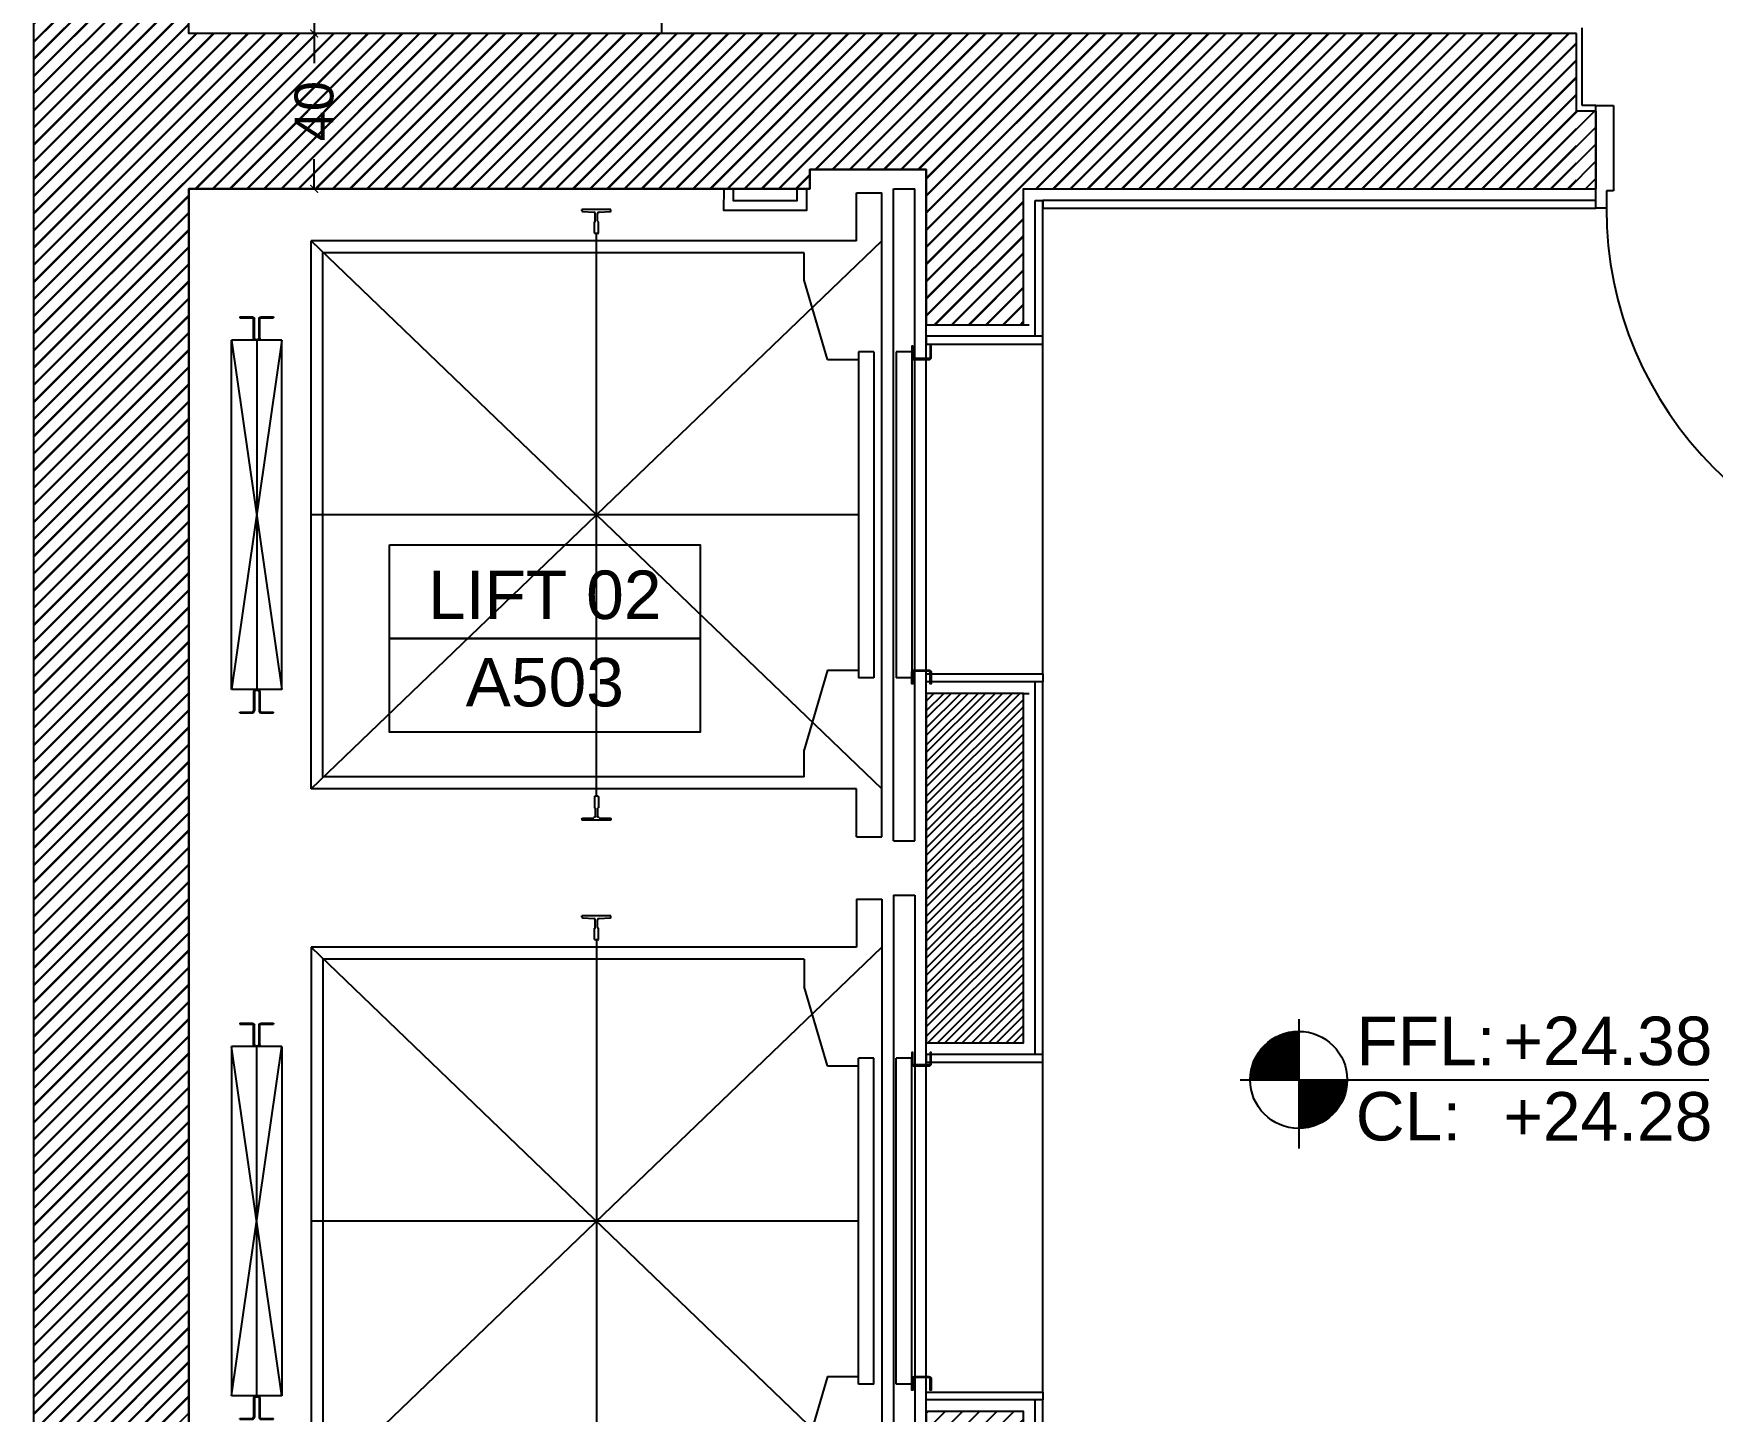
# Model space of a CAD drawing. Extents: x -0.9 to 45.6, y -8.7 to 61.5.
# Drawn here: x 27.368 to 31.694, y 13.5 to 17.05 of the extents above; entities that cross this region are included whole.
import ezdxf
from ezdxf.enums import TextEntityAlignment as Align

# ---------------------------------------------------------------- set-up
doc = ezdxf.new("R2010")
doc.units = 0
doc.header["$MEASUREMENT"] = 0
doc.header["$PDMODE"] = 35
doc.header["$PDSIZE"] = 0.3
doc.layers.get('0').update_dxf_attribs({"linetype": 'CONTINUOUS'})
doc.layers.get('DEFPOINTS').update_dxf_attribs({"linetype": 'CONTINUOUS'})
for name, color, linetype in [('A-ANNO-DIM', 3, 'CONTINUOUS'), ('A-ANNO-EVTRTAG', 7, 'CONTINUOUS'), ('A-ANNO-LEVL', 3, 'CONTINUOUS'), ('A-asc', 15, 'CONTINUOUS'), ('A-HATCH-CONC', 8, 'CONTINUOUS'), ('A-PLASTER', 8, 'CONTINUOUS'), ('A-PORTE', 1, 'CONTINUOUS'), ('A-PROJECTION', 9, 'CONTINUOUS'), ('A-sect-marble', 1, 'CONTINUOUS'), ('S-2ND-3RD-4-5-6TH$0$A-SHAFT 2-3-4-5-6', 8, 'CONTINUOUS'), ('S-2ND-3RD-4-5-6TH$0$A-STR 2-3-4-5-6', 2, 'CONTINUOUS')]:
    doc.layers.add(name, color=color, linetype=linetype)
doc.styles.add('BLOCK', font='arial.ttf', dxfattribs={"width": 0.8, "height": 0.25})
doc.styles.add('STYLE1', font='arial.ttf')
doc.dimstyles.new('A50-DIM', dxfattribs={"dimtxt": 0.1, "dimasz": 0.02, "dimexe": 0.05, "dimexo": 0.01, "dimgap": 0.05, "dimtad": 0, "dimdec": 1, "dimlfac": 100, "dimrnd": 0.5, "dimdsep": 46, "dimtxsty": 'STYLE1', "dimblk": 'ARCHTICK', "dimcen": 0.05, "dimdle": 1e-05, "dimse1": 1, "dimse2": 1, "dimclrd": 146, "dimclre": 256, "dimclrt": 256, "dimadec": 0, "dimazin": 0, "dimtfac": 1.4, "dimtdec": 1, "dimtix": 1, "dimtmove": 2, "dimatfit": 3, "dimldrblk": 'ARCHTICK', "dimfxl": 1, "dimtolj": 1, "dimarcsym": 0})
pattern_1 = [(45, (-139.766827, -8.86163), (-0.022097087, 0.022097087), [])]

# ---------------------------------------------------------------- blocks, each defined once
blk = doc.blocks.new('Rail3kg')
for p, q in [((3, 0), (-3, 0)), ((-8, -5), (-8, -55)), ((-6, -5), (-6, -55)), ((-3, -2), (3, -2)), ((6, -5), (6, -55)), ((8, -5), (8, -55)), ((-43.5, -58), (-11, -58)), ((-43.5, -60), (-43.5, -58)), ((-43.5, -60), (-11, -60)), ((11, -58), (43.5, -58)), ((11, -60), (43.5, -60)), ((43.5, -60), (43.5, -58))]:
    blk.add_line(p, q)
for centre, radius, start, end in [((-3, -5), 5, 90, 180), ((3, -5), 5, 0, 90), ((-3, -5), 3, 90, 180), ((3, -5), 3, 0, 90), ((-11, -55), 5, 270, 360), ((-11, -55), 3, 270, 0), ((11, -55), 5, 180, 270), ((11, -55), 3, 180, 270)]:
    blk.add_arc(centre, radius, start, end)
blk = doc.blocks.new('T75-3')
for p, q in [((1, 5), (0, 4)), ((0, -4), (0, 4)), ((1, 5), (30, 5)), ((30, 4.5), (30, 5)), ((31.5, 3), (51.2, 3)), ((56.9, 35.1), (55.2, 6.8)), ((59.4, 37.5), (62, 37.5)), ((62, -37.5), (62, 37.5)), ((0, -4), (1, -5)), ((1, -5), (30, -5)), ((30, -5), (30, -4.5)), ((31.5, -3), (51.2, -3)), ((55.2, -6.8), (56.9, -35.1)), ((59.4, -37.5), (62, -37.5))]:
    blk.add_line(p, q)
for centre, radius, start, end in [((31.5, 4.5), 1.5, 180, 270), ((51.2, 7), 4, 270, 356.6822), ((59.4, 35), 2.5, 90, 176.6822), ((31.5, -4.5), 1.5, 90, 180), ((51.2, -7), 4, 3.3178, 90), ((59.4, -35), 2.5, 183.3178, 270)]:
    blk.add_arc(centre, radius, start, end)
blk = doc.blocks.new('ascenseurs')
at = {"layer": 'A-asc'}
for p, q in [((1.6, 0.03), (1.6, 0.03)), ((1.815, 0), (1.87, 0)), ((1.815, -1.68), (1.815, 0)), ((1.87, -1.68), (1.87, 0)), ((1.72, -0.01), (1.785, -0.01)), ((1.72, -0.134), (1.72, -0.01)), ((1.785, -1.67), (1.785, -0.01)), ((1.05, -1.565), (1.05, -0.115)), ((1.72, -0.134), (0.315, -0.134)), ((0.315, -1.546), (1.785, -0.134)), ((0.315, -0.134), (1.785, -1.546)), ((0.315, -1.546), (0.315, -0.134)), ((1.585, -0.165), (0.345, -0.165)), ((0.345, -1.515), (0.345, -0.165)), ((1.585, -0.235), (1.585, -0.165)), ((1.645, -0.44), (1.585, -0.235)), ((0.24, -0.39), (0.11, -0.39)), ((0.11, -1.29), (0.11, -0.39)), ((0.24, -0.39), (0.11, -1.29)), ((0.11, -0.39), (0.24, -1.29)), ((0.175, -0.39), (0.175, -1.29)), ((0.24, -1.29), (0.24, -0.39)), ((1.765, -0.42), (1.725, -0.42)), ((1.725, -0.42), (1.725, -1.26)), ((1.765, -0.42), (1.765, -1.26)), ((1.8625, -0.42), (1.8225, -0.42)), ((1.8225, -0.42), (1.8225, -1.26)), ((1.8625, -0.42), (1.8625, -1.26)), ((1.645, -0.44), (1.725, -0.44)), ((1.725, -0.84), (0.315, -0.84)), ((1.645, -1.24), (1.585, -1.445)), ((1.645, -1.24), (1.725, -1.24)), ((0.24, -1.29), (0.11, -1.29)), ((1.765, -1.26), (1.725, -1.26)), ((1.8625, -1.26), (1.8225, -1.26)), ((1.585, -1.515), (1.585, -1.445)), ((1.72, -1.546), (0.315, -1.546)), ((1.585, -1.515), (0.345, -1.515)), ((1.72, -1.67), (1.72, -1.546)), ((1.72, -1.67), (1.785, -1.67)), ((1.815, -1.68), (1.87, -1.68)), ((1.72, -1.83), (1.72, -1.954)), ((1.72, -1.83), (1.785, -1.83)), ((1.785, -1.83), (1.785, -3.49)), ((1.815, -1.82), (1.87, -1.82)), ((1.815, -1.82), (1.815, -3.5)), ((1.87, -1.82), (1.87, -3.5)), ((1.05, -1.935), (1.05, -3.385)), ((1.72, -1.954), (0.315, -1.954)), ((0.315, -1.954), (1.785, -3.366)), ((0.315, -3.366), (1.785, -1.954)), ((0.315, -1.954), (0.315, -3.366)), ((1.585, -1.985), (0.345, -1.985)), ((0.345, -1.985), (0.345, -3.335)), ((1.585, -1.985), (1.585, -2.055)), ((1.645, -2.26), (1.585, -2.055)), ((0.24, -2.21), (0.11, -2.21)), ((0.11, -2.21), (0.11, -3.11)), ((0.24, -3.11), (0.11, -2.21)), ((0.11, -3.11), (0.24, -2.21)), ((0.175, -3.11), (0.175, -2.21)), ((0.24, -2.21), (0.24, -3.11)), ((1.765, -2.24), (1.725, -2.24)), ((1.725, -3.08), (1.725, -2.24)), ((1.765, -3.08), (1.765, -2.24)), ((1.8625, -2.24), (1.8225, -2.24)), ((1.8225, -3.08), (1.8225, -2.24)), ((1.8625, -3.08), (1.8625, -2.24)), ((1.645, -2.26), (1.725, -2.26)), ((1.725, -2.66), (0.315, -2.66)), ((1.645, -3.06), (1.585, -3.265)), ((1.645, -3.06), (1.725, -3.06)), ((0.24, -3.11), (0.11, -3.11)), ((1.765, -3.08), (1.725, -3.08)), ((1.8625, -3.08), (1.8225, -3.08)), ((1.585, -3.265), (1.585, -3.335)), ((1.72, -3.366), (0.315, -3.366)), ((1.585, -3.335), (0.345, -3.335)), ((1.72, -3.366), (1.72, -3.49)), ((1.72, -3.49), (1.785, -3.49)), ((1.815, -3.5), (1.87, -3.5))]:
    blk.add_line(p, q, dxfattribs=at)
for points in [[(1.3779, 0), (1.3778, -0.0549), (1.5918, -0.0549), (1.5919, 0)], [(1.4024, 0), (1.4023, -0.0304), (1.5673, -0.0304), (1.5674, 0)], [(1.3779, -3.5), (1.3778, -3.4451), (1.5918, -3.4451), (1.5919, -3.5)], [(1.4024, -3.5), (1.4023, -3.4696), (1.5673, -3.4696), (1.5674, -3.5)]]:
    blk.add_lwpolyline(points, dxfattribs=at)
for points in [[(1.8625, -0.434, 0.414214), (1.8685, -0.44), (1.9065, -0.44, 0.414214), (1.9125, -0.434), (1.9125, -0.405), (1.9095, -0.405), (1.9095, -0.434, -0.414214), (1.9065, -0.437), (1.8685, -0.437, -0.414214), (1.8655, -0.434), (1.8655, -0.405), (1.8625, -0.405)], [(1.8655, -1.246), (1.8655, -1.275), (1.8625, -1.275), (1.8625, -1.246, -0.414214), (1.8685, -1.24), (1.9065, -1.24, -0.414214), (1.9125, -1.246), (1.9125, -1.275), (1.9095, -1.275), (1.9095, -1.246, 0.414214), (1.9065, -1.243), (1.8685, -1.243, 0.414214)], [(1.8655, -2.254), (1.8655, -2.225), (1.8625, -2.225), (1.8625, -2.254, 0.414214), (1.8685, -2.26), (1.9065, -2.26, 0.414214), (1.9125, -2.254), (1.9125, -2.225), (1.9095, -2.225), (1.9095, -2.254, -0.414214), (1.9065, -2.257), (1.8685, -2.257, -0.414214)], [(1.8625, -3.066, -0.414214), (1.8685, -3.06), (1.9065, -3.06, -0.414214), (1.9125, -3.066), (1.9125, -3.095), (1.9095, -3.095), (1.9095, -3.066, 0.414214), (1.9065, -3.063), (1.8685, -3.063, 0.414214), (1.8655, -3.066), (1.8655, -3.095), (1.8625, -3.095)]]:
    blk.add_lwpolyline(points, format="xyb", close=True, dxfattribs=at)
at = {"layer": 'A-asc', "yscale": 0.0009999999999994458, "zscale": 0.001}
for name, p, xscale, rotation in [('T75-3', (1.05, -0.115), 0.0009999999999994458, 90), ('Rail3kg', (0.175, -0.39), -0.0009999999999976694, 180), ('T75-3', (1.05, -1.565), -0.0009999999999994458, 90), ('T75-3', (1.05, -1.935), 0.0009999999999994458, 90), ('Rail3kg', (0.175, -2.21), -0.0009999999999976694, 180), ('T75-3', (1.05, -3.385), -0.0009999999999994458, 90)]:
    blk.add_blockref(name, p, dxfattribs=dict(at, xscale=xscale, rotation=rotation))
at = {"layer": 'A-asc', "xscale": 0.0009999999999976694, "yscale": 0.0009999999999994458, "zscale": 0.001}
for p in [(0.175, -1.29), (0.175, -3.11)]:
    blk.add_blockref('Rail3kg', p, dxfattribs=at)
blk = doc.blocks.new('EVTRTAG')
at = {"color": 7}
for points in [[(-0.008, 0.004823), (0.008, 0.004823), (0.008, 0), (-0.008, 0)], [(-0.008, 0), (0.008, 0), (0.008, -0.004823), (-0.008, -0.004823)]]:
    blk.add_lwpolyline(points, close=True, dxfattribs=at)
at = {"color": 7, "style": 'BLOCK'}
blk.add_attdef('EVTR', text='', height=0.0025, dxfattribs=at).set_placement((0, 0.00225), align=Align.MIDDLE)
blk.add_attdef('DWG', text='', height=0.0025, rotation=360, dxfattribs=at).set_placement((0, -0.00225), align=Align.MIDDLE)
blk = doc.blocks.new('LVTAG_P')
for p, q in [((0, 0.003136), (0, -0.003532)), ((-0.003011, 0), (0.021132, 0))]:
    blk.add_line(p, q)
at = {"const_width": 0.0025}
for points in [[(0, 0.00125, 0.414214), (-0.00125, 0, 1)], [(0, -0.00125, 0.414214), (0.00125, 0, 1)]]:
    blk.add_lwpolyline(points, format="xyb", dxfattribs=at)
blk.add_circle((0, 0), 0.0025)
at = {"style": 'BLOCK'}
for s, p in [('FFL:', (0.00297, 0.000756)), ('CL:', (0.002938, -0.003124))]:
    blk.add_text(s, height=0.0025, dxfattribs=at).set_placement(p)
for p in [(0.010543, 0.000759), (0.010543, -0.003129)]:
    blk.add_attdef('+00.00', p, '', height=0.0025, dxfattribs=at)
blk = doc.blocks.new('_ArchTick')
at = {"color": 0, "linetype": 'ByBlock', "const_width": 0.15}
blk.add_lwpolyline([(-0.5, -0.5), (0.5, 0.5)], dxfattribs=at)
blk = doc.blocks.new('*D411')
at = {"layer": 'A-ANNO-DIM', "color": 146, "lineweight": -2}
for p, q in [((28.0914, 17.2501), (28.0914, 17.2701)), ((28.0914, 17.2501), (28.0914, 17.0501)), ((28.0914, 17.0501), (28.0914, 17.0301))]:
    blk.add_line(p, q, dxfattribs=at)
at = {"layer": 'DEFPOINTS', "color": 0}
for p in [(28.2525, 17.2501), (28.0914, 17.0501), (28.2525, 17.0501)]:
    blk.add_point(p, dxfattribs=at)
at = {"layer": 'A-ANNO-DIM', "color": 146, "lineweight": -2, "xscale": 0.02, "yscale": 0.02, "zscale": 0.02}
for p, rotation in [((28.0914, 17.2501), 270), ((28.0914, 17.0501), 90)]:
    blk.add_blockref('_ArchTick', p, dxfattribs=dict(at, rotation=rotation))
at = {"layer": 'A-ANNO-DIM', "insert": (28.0914, 17.1501), "char_height": 0.1, "attachment_point": 5, "rotation": 90, "style": 'STYLE1'}
blk.add_mtext('\\A1;20', dxfattribs=at)
blk = doc.blocks.new('*D413')
at = {"layer": 'A-ANNO-DIM', "color": 146, "lineweight": -2}
for p, q in [((28.0914, 17.0502), (28.0914, 16.9736)), ((28.0914, 16.6501), (28.0914, 16.7267))]:
    blk.add_line(p, q, dxfattribs=at)
at = {"layer": 'DEFPOINTS', "color": 0}
for p in [(28.2525, 17.0501), (28.0914, 16.6501), (28.2525, 16.6501)]:
    blk.add_point(p, dxfattribs=at)
at = {"layer": 'A-ANNO-DIM', "color": 146, "lineweight": -2, "xscale": 0.02, "yscale": 0.02, "zscale": 0.02}
for p, rotation in [((28.0914, 17.0501), 90), ((28.0914, 16.6501), 270)]:
    blk.add_blockref('_ArchTick', p, dxfattribs=dict(at, rotation=rotation))
at = {"layer": 'A-ANNO-DIM', "insert": (28.0914, 16.8501), "char_height": 0.1, "attachment_point": 5, "rotation": 90, "style": 'STYLE1'}
blk.add_mtext('\\A1;40', dxfattribs=at)

msp = doc.modelspace()

# ---------------------------------------------------------------- hatches: boundary and pattern name
at = {"layer": 'A-HATCH-CONC'}
h = msp.add_hatch(dxfattribs=at)
h.set_pattern_fill('ANSI31', color=256, scale=0.25, angle=-720, style=0)
h.set_pattern_definition(pattern_1)
h.paths.add_polyline_path([(32.39337, 16.85), (32.39337, 16.65), (32.69337, 16.65), (32.69337, 17.15), (32.44337, 17.15), (32.44337, 17.05), (32.44337, 16.85)])
h.paths.add_polyline_path([(31.34337, 16.65), (31.34337, 17.05), (27.76837, 17.05), (27.76837, 20.15658), (27.36837, 20.15658), (27.36837, 3.57), (27.76837, 3.57), (27.76837, 12.85), (29.61837, 12.85), (29.91837, 12.85), (29.91837, 13.5), (29.66837, 13.5), (29.66837, 13.1), (29.36837, 13.1), (29.36837, 13.15), (27.76837, 13.15), (27.76837, 16.65), (29.36837, 16.65), (29.36837, 16.7), (29.66837, 16.7), (29.66837, 16.3), (29.91837, 16.3), (29.91837, 16.65)])
h = msp.add_hatch(dxfattribs=at)
h.set_pattern_fill('ANSI31', color=256, scale=0.25, angle=-720, style=0)
h.set_pattern_definition(pattern_1)
h.paths.add_polyline_path([(32.39337, 16.85), (32.39337, 16.65), (32.69337, 16.65), (32.69337, 17.15), (32.44337, 17.15), (32.44337, 17.05), (32.44337, 16.85)])
h.paths.add_polyline_path([(31.34337, 16.65), (31.34337, 17.05), (27.76837, 17.05), (27.76837, 20.15658), (27.36837, 20.15658), (27.36837, 3.57), (27.76837, 3.57), (27.76837, 12.85), (29.61837, 12.85), (29.91837, 12.85), (29.91837, 13.5), (29.66837, 13.5), (29.66837, 13.1), (29.36837, 13.1), (29.36837, 13.15), (27.76837, 13.15), (27.76837, 16.65), (29.36837, 16.65), (29.36837, 16.7), (29.66837, 16.7), (29.66837, 16.3), (29.91837, 16.3), (29.91837, 16.65)])
h = msp.add_hatch(dxfattribs=at)
h.set_pattern_fill('ANSI31', color=256, scale=0.25, style=0)
h.paths.add_polyline_path([(29.91837, 15.35), (29.66837, 15.35), (29.66837, 14.45), (29.91837, 14.45)], flags=17)
h = msp.add_hatch(dxfattribs=at)
h.set_pattern_fill('ANSI31', color=256, scale=0.25, style=0)
h.paths.add_polyline_path([(29.91837, 15.35), (29.66837, 15.35), (29.66837, 14.45), (29.91837, 14.45)], flags=17)
h = msp.add_hatch(dxfattribs=at)
h.set_pattern_fill('ANSI31', color=256, scale=0.25, angle=-720, style=0)
h.set_pattern_definition([(45, (-83.039656, -27.683513), (-0.022097087, 0.022097087), [])])
h.paths.add_polyline_path([(29.91837, 15.35), (29.66837, 15.35), (29.66837, 14.45), (29.91837, 14.45)])

# ---------------------------------------------------------------- linework, layer by layer
msp.add_lwpolyline([(27.76837, 18.26015), (28.96837, 18.2601), (28.96837, 18.2501), (28.98587, 18.25015), (28.98587, 17.05), (27.76837, 17.05), (27.76842, 18.26015)])
for p, q in [((27.36837, 17.02693), (27.76837, 17.42693)), ((27.36837, 16.98274), (27.76837, 17.38274)), ((27.36837, 16.93854), (27.76837, 17.33854)), ((27.36837, 16.89435), (27.76837, 17.29435)), ((27.36837, 16.85015), (27.76837, 17.25015)), ((27.36837, 16.80596), (27.76837, 17.20596)), ((27.36837, 16.76177), (27.76837, 17.16177)), ((27.36837, 16.71757), (27.76837, 17.11757)), ((27.36837, 16.67338), (27.76837, 17.07338)), ((27.36837, 16.62918), (27.78918, 17.05)), ((27.36837, 16.58499), (27.83338, 17.05)), ((27.36837, 16.5408), (27.87757, 17.05)), ((27.36837, 16.4966), (27.92177, 17.05)), ((27.36837, 16.45241), (27.96596, 17.05)), ((27.36837, 16.40821), (28.01016, 17.05)), ((27.36837, 16.36402), (28.05435, 17.05)), ((27.36837, 16.31982), (28.09854, 17.05)), ((27.36837, 16.27563), (28.14274, 17.05)), ((27.78693, 16.65), (28.18693, 17.05)), ((27.83113, 16.65), (28.23113, 17.05)), ((27.87532, 16.65), (28.27532, 17.05)), ((27.91951, 16.65), (28.31951, 17.05)), ((27.96371, 16.65), (28.36371, 17.05)), ((28.0079, 16.65), (28.4079, 17.05)), ((28.0521, 16.65), (28.4521, 17.05)), ((28.09629, 16.65), (28.49629, 17.05)), ((28.14049, 16.65), (28.54049, 17.05)), ((28.18468, 16.65), (28.58468, 17.05)), ((28.22887, 16.65), (28.62887, 17.05)), ((28.27307, 16.65), (28.67307, 17.05)), ((28.31726, 16.65), (28.71726, 17.05)), ((28.36146, 16.65), (28.76146, 17.05)), ((28.40565, 16.65), (28.80565, 17.05)), ((28.44984, 16.65), (28.84984, 17.05)), ((28.49404, 16.65), (28.89404, 17.05)), ((28.53823, 16.65), (28.93823, 17.05)), ((28.58243, 16.65), (28.98243, 17.05)), ((28.62662, 16.65), (29.02662, 17.05)), ((28.67082, 16.65), (29.07082, 17.05)), ((28.71501, 16.65), (29.11501, 17.05)), ((28.7592, 16.65), (29.1592, 17.05)), ((28.8034, 16.65), (29.2034, 17.05)), ((28.84759, 16.65), (29.24759, 17.05)), ((28.89179, 16.65), (29.29179, 17.05)), ((28.93598, 16.65), (29.33598, 17.05)), ((28.98017, 16.65), (29.38017, 17.05)), ((29.02437, 16.65), (29.42437, 17.05)), ((29.06856, 16.65), (29.46856, 17.05)), ((29.11276, 16.65), (29.51276, 17.05)), ((29.15695, 16.65), (29.55695, 17.05)), ((29.20115, 16.65), (29.60115, 17.05)), ((29.24534, 16.65), (29.64534, 17.05)), ((29.28953, 16.65), (29.68953, 17.05)), ((29.38373, 16.7), (29.73373, 17.05)), ((29.42792, 16.7), (29.77792, 17.05)), ((29.47212, 16.7), (29.82212, 17.05)), ((29.51631, 16.7), (29.86631, 17.05)), ((29.5605, 16.7), (29.9105, 17.05)), ((29.6047, 16.7), (29.9547, 17.05)), ((29.64889, 16.7), (29.99889, 17.05)), ((29.66837, 16.67528), (30.04309, 17.05)), ((29.66837, 16.63109), (30.08728, 17.05)), ((29.66837, 16.58689), (30.13148, 17.05)), ((29.66837, 16.5427), (30.17567, 17.05)), ((29.66837, 16.4985), (30.21986, 17.05)), ((29.66837, 16.45431), (30.26406, 17.05)), ((29.66837, 16.41012), (30.30825, 17.05)), ((29.95245, 16.65), (30.35245, 17.05)), ((29.99664, 16.65), (30.39664, 17.05)), ((30.04083, 16.65), (30.44083, 17.05)), ((30.08503, 16.65), (30.48503, 17.05)), ((30.12922, 16.65), (30.52922, 17.05)), ((30.17342, 16.65), (30.57342, 17.05)), ((30.21761, 16.65), (30.61761, 17.05)), ((30.26181, 16.65), (30.66181, 17.05)), ((30.306, 16.65), (30.706, 17.05)), ((30.35019, 16.65), (30.75019, 17.05)), ((30.39439, 16.65), (30.79439, 17.05)), ((30.43858, 16.65), (30.83858, 17.05)), ((30.48278, 16.65), (30.88278, 17.05)), ((30.52697, 16.65), (30.92697, 17.05)), ((30.57116, 16.65), (30.97116, 17.05)), ((30.61536, 16.65), (31.01536, 17.05)), ((30.65955, 16.65), (31.05955, 17.05)), ((30.70375, 16.65), (31.10375, 17.05)), ((30.74794, 16.65), (31.14794, 17.05)), ((30.79214, 16.65), (31.19214, 17.05)), ((30.79214, 16.65), (31.19214, 17.05)), ((30.79214, 16.65), (31.19214, 17.05)), ((30.79214, 16.65), (31.19214, 17.05)), ((30.79214, 16.65), (31.19214, 17.05)), ((30.83633, 16.65), (31.23633, 17.05)), ((30.83633, 16.65), (31.23633, 17.05)), ((30.83633, 16.65), (31.23633, 17.05)), ((30.83633, 16.65), (31.23633, 17.05)), ((30.83633, 16.65), (31.23633, 17.05)), ((30.88052, 16.65), (31.28052, 17.05)), ((30.88052, 16.65), (31.28052, 17.05)), ((30.88052, 16.65), (31.28052, 17.05)), ((30.88052, 16.65), (31.28052, 17.05)), ((30.88052, 16.65), (31.28052, 17.05)), ((30.92472, 16.65), (31.32472, 17.05)), ((30.92472, 16.65), (31.32472, 17.05)), ((30.92472, 16.65), (31.32472, 17.05)), ((30.92472, 16.65), (31.32472, 17.05)), ((30.92472, 16.65), (31.32472, 17.05)), ((30.96891, 16.65), (31.34337, 17.02446)), ((30.96891, 16.65), (31.34337, 17.02446)), ((31.01311, 16.65), (31.34337, 16.98026)), ((31.01311, 16.65), (31.34337, 16.98026)), ((31.0573, 16.65), (31.34337, 16.93607)), ((31.0573, 16.65), (31.34337, 16.93607)), ((31.10149, 16.65), (31.34337, 16.89187)), ((31.10149, 16.65), (31.34337, 16.89187)), ((31.14569, 16.65), (31.34569, 16.85)), ((31.14569, 16.65), (31.34569, 16.85)), ((31.18988, 16.65), (31.38988, 16.85)), ((31.18988, 16.65), (31.38988, 16.85)), ((31.23408, 16.65), (31.39337, 16.80929)), ((31.23408, 16.65), (31.39337, 16.80929)), ((31.27827, 16.65), (31.39337, 16.7651)), ((31.27827, 16.65), (31.39337, 16.7651)), ((31.32247, 16.65), (31.39337, 16.7209)), ((31.32247, 16.65), (31.39337, 16.7209)), ((29.33373, 16.65), (29.36837, 16.68464)), ((31.36666, 16.65), (31.39337, 16.67671)), ((31.36666, 16.65), (31.39337, 16.67671)), ((27.36837, 16.23144), (27.76837, 16.63144)), ((29.66837, 16.36592), (29.91837, 16.61592)), ((29.66837, 16.36592), (29.91837, 16.61592)), ((29.66837, 16.36592), (29.91837, 16.61592)), ((29.66837, 16.36592), (29.91837, 16.61592)), ((29.66837, 16.36592), (29.91837, 16.61592)), ((27.36837, 16.18724), (27.76837, 16.58724)), ((29.66837, 16.32173), (29.91837, 16.57173)), ((29.66837, 16.32173), (29.91837, 16.57173)), ((29.66837, 16.32173), (29.91837, 16.57173)), ((29.66837, 16.32173), (29.91837, 16.57173)), ((29.66837, 16.32173), (29.91837, 16.57173)), ((27.36837, 16.14305), (27.76837, 16.54305)), ((29.69083, 16.3), (29.91837, 16.52753)), ((29.69083, 16.3), (29.91837, 16.52753)), ((29.69083, 16.3), (29.91837, 16.52753)), ((29.69083, 16.3), (29.91837, 16.52753)), ((29.69083, 16.3), (29.91837, 16.52753)), ((27.36837, 16.09885), (27.76837, 16.49885)), ((29.73503, 16.3), (29.91837, 16.48334)), ((29.73503, 16.3), (29.91837, 16.48334)), ((29.73503, 16.3), (29.91837, 16.48334)), ((29.73503, 16.3), (29.91837, 16.48334)), ((29.73503, 16.3), (29.91837, 16.48334)), ((27.36837, 16.05466), (27.76837, 16.45466)), ((29.77922, 16.3), (29.91837, 16.43915)), ((29.77922, 16.3), (29.91837, 16.43915)), ((29.77922, 16.3), (29.91837, 16.43915)), ((29.77922, 16.3), (29.91837, 16.43915)), ((29.77922, 16.3), (29.91837, 16.43915)), ((27.36837, 16.01047), (27.76837, 16.41047)), ((29.82342, 16.3), (29.91837, 16.39495)), ((29.82342, 16.3), (29.91837, 16.39495)), ((29.82342, 16.3), (29.91837, 16.39495)), ((29.82342, 16.3), (29.91837, 16.39495)), ((29.82342, 16.3), (29.91837, 16.39495)), ((27.36837, 15.96627), (27.76837, 16.36627)), ((29.86761, 16.3), (29.91837, 16.35076)), ((29.86761, 16.3), (29.91837, 16.35076)), ((29.86761, 16.3), (29.91837, 16.35076)), ((29.86761, 16.3), (29.91837, 16.35076)), ((29.86761, 16.3), (29.91837, 16.35076)), ((27.36837, 15.92208), (27.76837, 16.32208)), ((29.91181, 16.3), (29.91837, 16.30656)), ((29.91181, 16.3), (29.91837, 16.30656)), ((29.91181, 16.3), (29.91837, 16.30656)), ((29.91181, 16.3), (29.91837, 16.30656)), ((29.91181, 16.3), (29.91837, 16.30656)), ((27.36837, 15.87788), (27.76837, 16.27788)), ((27.36837, 15.83369), (27.76837, 16.23369)), ((27.36837, 15.78949), (27.76837, 16.18949)), ((27.36837, 15.7453), (27.76837, 16.1453)), ((27.36837, 15.70111), (27.76837, 16.10111)), ((27.36837, 15.65691), (27.76837, 16.05691)), ((27.36837, 15.61272), (27.76837, 16.01272)), ((27.36837, 15.56852), (27.76837, 15.96852)), ((27.36837, 15.52433), (27.76837, 15.92433)), ((27.36837, 15.48014), (27.76837, 15.88014)), ((27.36837, 15.43594), (27.76837, 15.83594)), ((27.36837, 15.39175), (27.76837, 15.79175)), ((27.36837, 15.34755), (27.76837, 15.74755)), ((27.36837, 15.30336), (27.76837, 15.70336)), ((27.36837, 15.25916), (27.76837, 15.65916)), ((27.36837, 15.21497), (27.76837, 15.61497)), ((27.36837, 15.17078), (27.76837, 15.57078)), ((27.36837, 15.12658), (27.76837, 15.52658)), ((27.36837, 15.08239), (27.76837, 15.48239)), ((27.36837, 15.03819), (27.76837, 15.43819)), ((27.36837, 14.994), (27.76837, 15.394)), ((27.36837, 14.94981), (27.76837, 15.34981)), ((29.66837, 15.34946), (29.66891, 15.35)), ((29.66837, 15.30526), (29.71311, 15.35)), ((29.66837, 15.26107), (29.7573, 15.35)), ((29.66837, 15.21687), (29.80149, 15.35)), ((29.66837, 15.17268), (29.84569, 15.35)), ((29.66837, 15.12849), (29.88988, 15.35)), ((29.66837, 15.34946), (29.66891, 15.35)), ((29.66837, 15.30526), (29.71311, 15.35)), ((29.66837, 15.26107), (29.7573, 15.35)), ((29.66837, 15.21687), (29.80149, 15.35)), ((29.66837, 15.17268), (29.84569, 15.35)), ((29.66837, 15.12849), (29.88988, 15.35)), ((29.66837, 15.08429), (29.91837, 15.33429)), ((29.66837, 15.08429), (29.91837, 15.33429)), ((27.36837, 14.90561), (27.76837, 15.30561)), ((29.66837, 15.0401), (29.91837, 15.2901)), ((29.66837, 15.0401), (29.91837, 15.2901)), ((27.36837, 14.86142), (27.76837, 15.26142)), ((29.66837, 14.9959), (29.91837, 15.2459)), ((29.66837, 14.9959), (29.91837, 15.2459)), ((27.36837, 14.81722), (27.76837, 15.21722)), ((29.66837, 14.95171), (29.91837, 15.20171)), ((29.66837, 14.95171), (29.91837, 15.20171)), ((27.36837, 14.77303), (27.76837, 15.17303)), ((29.66837, 14.90751), (29.91837, 15.15751)), ((29.66837, 14.90751), (29.91837, 15.15751)), ((27.36837, 14.72883), (27.76837, 15.12883)), ((29.66837, 14.86332), (29.91837, 15.11332)), ((29.66837, 14.86332), (29.91837, 15.11332)), ((27.36837, 14.68464), (27.76837, 15.08464)), ((29.66837, 14.81913), (29.91837, 15.06913)), ((29.66837, 14.81913), (29.91837, 15.06913)), ((27.36837, 14.64045), (27.76837, 15.04045)), ((29.66837, 14.77493), (29.91837, 15.02493)), ((29.66837, 14.77493), (29.91837, 15.02493)), ((27.36837, 14.59625), (27.76837, 14.99625)), ((29.66837, 14.73074), (29.91837, 14.98074)), ((29.66837, 14.73074), (29.91837, 14.98074)), ((27.36837, 14.55206), (27.76837, 14.95206)), ((29.66837, 14.68654), (29.91837, 14.93654)), ((29.66837, 14.68654), (29.91837, 14.93654)), ((27.36837, 14.50786), (27.76837, 14.90786)), ((29.66837, 14.64235), (29.91837, 14.89235)), ((29.66837, 14.64235), (29.91837, 14.89235)), ((27.36837, 14.46367), (27.76837, 14.86367)), ((29.66837, 14.59816), (29.91837, 14.84816)), ((29.66837, 14.59816), (29.91837, 14.84816)), ((27.36837, 14.41948), (27.76837, 14.81948)), ((29.66837, 14.55396), (29.91837, 14.80396)), ((29.66837, 14.55396), (29.91837, 14.80396)), ((27.36837, 14.37528), (27.76837, 14.77528)), ((29.66837, 14.50977), (29.91837, 14.75977)), ((29.66837, 14.50977), (29.91837, 14.75977)), ((27.36837, 14.33109), (27.76837, 14.73109)), ((29.66837, 14.46557), (29.91837, 14.71557)), ((29.66837, 14.46557), (29.91837, 14.71557)), ((27.36837, 14.28689), (27.76837, 14.68689)), ((29.69699, 14.45), (29.91837, 14.67138)), ((29.69699, 14.45), (29.91837, 14.67138)), ((27.36837, 14.2427), (27.76837, 14.6427)), ((29.74118, 14.45), (29.91837, 14.62718)), ((29.74118, 14.45), (29.91837, 14.62718)), ((27.36837, 14.1985), (27.76837, 14.5985)), ((29.78538, 14.45), (29.91837, 14.58299)), ((29.78538, 14.45), (29.91837, 14.58299)), ((27.36837, 14.15431), (27.76837, 14.55431)), ((29.82957, 14.45), (29.91837, 14.5388)), ((29.82957, 14.45), (29.91837, 14.5388)), ((27.36837, 14.11012), (27.76837, 14.51012)), ((29.87377, 14.45), (29.91837, 14.4946)), ((29.87377, 14.45), (29.91837, 14.4946)), ((27.36837, 14.06592), (27.76837, 14.46592)), ((29.91796, 14.45), (29.91837, 14.45041)), ((29.91796, 14.45), (29.91837, 14.45041)), ((27.36837, 14.02173), (27.76837, 14.42173)), ((27.36837, 13.97753), (27.76837, 14.37753)), ((27.36837, 13.93334), (27.76837, 14.33334)), ((27.36837, 13.88915), (27.76837, 14.28915)), ((27.36837, 13.84495), (27.76837, 14.24495)), ((27.36837, 13.80076), (27.76837, 14.20076)), ((27.36837, 13.75656), (27.76837, 14.15656)), ((27.36837, 13.71237), (27.76837, 14.11237)), ((27.36837, 13.66817), (27.76837, 14.06817)), ((27.36837, 13.62398), (27.76837, 14.02398)), ((27.36837, 13.57979), (27.76837, 13.97979)), ((27.36837, 13.53559), (27.76837, 13.93559)), ((27.36837, 13.4914), (27.76837, 13.8914)), ((27.36837, 13.4472), (27.76837, 13.8472)), ((27.36837, 13.40301), (27.76837, 13.80301)), ((27.36837, 13.35882), (27.76837, 13.75882)), ((27.36837, 13.31462), (27.76837, 13.71462)), ((27.36837, 13.27043), (27.76837, 13.67043)), ((27.36837, 13.22623), (27.76837, 13.62623)), ((27.36837, 13.18204), (27.76837, 13.58204)), ((27.36837, 13.13784), (27.76837, 13.53784))]:
    msp.add_line(p, q, dxfattribs=at)
at = {"layer": 'A-PLASTER'}
for p, q in [((31.35837, 16.865), (31.35837, 17.065)), ((31.35837, 16.865), (31.35837, 17.065)), ((31.39337, 16.865), (31.35837, 16.865)), ((31.39337, 16.865), (31.35837, 16.865)), ((29.91837, 16.3), (29.93337, 16.3)), ((29.91837, 16.3), (29.93337, 16.3)), ((29.91837, 16.3), (29.93337, 16.3)), ((29.91837, 16.3), (29.93337, 16.3)), ((29.91837, 15.35), (29.93337, 15.35)), ((29.91837, 15.35), (29.93337, 15.35))]:
    msp.add_line(p, q, dxfattribs=at)
at = {"layer": 'A-PORTE'}
for p, q in [((31.39337, 16.865), (31.43837, 16.865)), ((31.39337, 16.6), (31.39337, 16.865)), ((31.39337, 16.865), (31.43837, 16.865)), ((31.39337, 16.6), (31.39337, 16.865)), ((31.39337, 16.865), (31.43837, 16.865)), ((31.39337, 16.6), (31.39337, 16.865)), ((31.39337, 16.865), (31.43837, 16.865)), ((31.39337, 16.6), (31.39337, 16.865)), ((31.43837, 16.865), (31.43837, 16.645)), ((31.43837, 16.865), (31.43837, 16.645)), ((31.43837, 16.865), (31.43837, 16.645)), ((31.43837, 16.865), (31.43837, 16.645)), ((31.42037, 16.645), (31.42037, 16.6)), ((31.43837, 16.645), (31.42037, 16.645)), ((31.42037, 16.645), (31.42037, 16.6)), ((31.43837, 16.645), (31.42037, 16.645)), ((31.42037, 16.645), (31.42037, 16.6)), ((31.43837, 16.645), (31.42037, 16.645)), ((31.42037, 16.645), (31.42037, 16.6)), ((31.43837, 16.645), (31.42037, 16.645)), ((31.42037, 16.6), (31.39337, 16.6)), ((31.42037, 16.6), (31.39337, 16.6)), ((31.42037, 16.6), (31.39337, 16.6)), ((31.42037, 16.6), (31.39337, 16.6))]:
    msp.add_line(p, q, dxfattribs=at)
msp.add_arc((32.36637, 16.6), 0.946, 180, 270, dxfattribs=at)
msp.add_arc((32.36637, 16.6), 0.946, 180, 270, dxfattribs=at)
at = {"layer": 'A-PROJECTION'}
for p, q in [((29.66837, 15.35), (29.66837, 16.3)), ((29.66837, 15.35), (29.66837, 16.3)), ((29.66837, 15.35), (29.66837, 16.3)), ((29.66837, 15.35), (29.66837, 16.3)), ((29.66837, 15.35), (29.66837, 16.3)), ((29.96837, 15.4), (29.96837, 16.25)), ((29.96837, 15.4), (29.96837, 16.25)), ((29.96837, 15.4), (29.96837, 16.25)), ((29.96837, 15.4), (29.96837, 16.25)), ((29.66837, 13.5), (29.66837, 14.45)), ((29.66837, 13.5), (29.66837, 14.45)), ((29.66837, 13.5), (29.66837, 14.45)), ((29.96837, 13.55), (29.96837, 14.4)), ((29.96837, 13.55), (29.96837, 14.4)), ((29.96837, 13.55), (29.96837, 14.4)), ((29.96837, 13.55), (29.96837, 14.4))]:
    msp.add_line(p, q, dxfattribs=at)
at = {"layer": 'A-sect-marble'}
for p, q in [((29.94837, 16.27), (29.94837, 16.62)), ((29.94837, 16.62), (29.96837, 16.62)), ((29.94837, 16.27), (29.94837, 16.62)), ((29.94837, 16.27), (29.94837, 16.62)), ((29.94837, 16.27), (29.94837, 16.62)), ((29.94837, 16.27), (29.94837, 16.62)), ((29.94837, 16.27), (29.94837, 16.62)), ((29.94837, 16.27), (29.94837, 16.62)), ((29.94837, 16.27), (29.94837, 16.62)), ((29.94837, 16.27), (29.94837, 16.62)), ((29.94837, 16.27), (29.94837, 16.62)), ((29.94837, 16.27), (29.94837, 16.62)), ((29.94837, 16.27), (29.94837, 16.62)), ((29.94837, 16.27), (29.94837, 16.62)), ((29.94837, 16.27), (29.94837, 16.62)), ((29.94837, 16.27), (29.94837, 16.62)), ((29.96837, 16.27), (29.96837, 16.62)), ((29.96837, 16.27), (29.96837, 16.62)), ((29.96837, 16.27), (29.96837, 16.62)), ((29.96837, 16.27), (29.96837, 16.62)), ((29.96837, 16.27), (29.96837, 16.62)), ((29.96837, 16.27), (29.96837, 16.62)), ((29.96837, 16.27), (29.96837, 16.62)), ((29.96837, 16.27), (29.96837, 16.62)), ((31.39337, 16.62), (29.96837, 16.62)), ((29.96837, 16.27), (29.96837, 16.62)), ((29.96837, 16.27), (29.96837, 16.62)), ((29.96837, 16.27), (29.96837, 16.62)), ((29.96837, 16.27), (29.96837, 16.62)), ((29.96837, 16.27), (29.96837, 16.62)), ((29.96837, 16.27), (29.96837, 16.62)), ((29.96837, 16.27), (29.96837, 16.62)), ((31.39337, 16.62), (29.96837, 16.62)), ((29.96837, 16.6), (31.39337, 16.6)), ((29.96837, 16.6), (31.39337, 16.6)), ((29.96837, 16.27), (29.66837, 16.27)), ((29.96837, 16.27), (29.66837, 16.27)), ((29.96837, 16.27), (29.66837, 16.27)), ((29.96837, 16.27), (29.66837, 16.27)), ((29.96837, 16.27), (29.66837, 16.27)), ((29.96837, 16.27), (29.66837, 16.27)), ((29.96837, 16.27), (29.66837, 16.27)), ((29.96837, 16.27), (29.66837, 16.27)), ((29.96837, 16.25), (29.96837, 16.27)), ((29.96837, 16.25), (29.96837, 16.27)), ((29.96837, 16.25), (29.96837, 16.27)), ((29.96837, 16.25), (29.96837, 16.27)), ((29.96837, 16.25), (29.96837, 16.27)), ((29.96837, 16.25), (29.96837, 16.27)), ((29.96837, 16.25), (29.96837, 16.27)), ((29.96837, 16.25), (29.96837, 16.27)), ((29.66837, 16.25), (29.96837, 16.25)), ((29.66837, 16.25), (29.96837, 16.25)), ((29.66837, 16.25), (29.96837, 16.25)), ((29.66837, 16.25), (29.96837, 16.25)), ((29.66837, 15.38), (29.66837, 15.4)), ((29.66837, 15.4), (29.96837, 15.4)), ((29.66837, 15.38), (29.66837, 15.4)), ((29.66837, 15.4), (29.96837, 15.4)), ((29.66837, 15.38), (29.66837, 15.4)), ((29.66837, 15.4), (29.96837, 15.4)), ((29.66837, 15.38), (29.66837, 15.4)), ((29.66837, 15.4), (29.96837, 15.4)), ((29.96837, 15.4), (29.96837, 15.38)), ((29.96837, 15.4), (29.96837, 15.38)), ((29.96837, 15.4), (29.96837, 15.38)), ((29.96837, 15.4), (29.96837, 15.38)), ((29.96837, 15.38), (29.66837, 15.38)), ((29.96837, 15.38), (29.66837, 15.38)), ((29.96837, 15.38), (29.66837, 15.38)), ((29.96837, 15.38), (29.66837, 15.38)), ((29.94837, 14.42), (29.94837, 15.38)), ((29.94837, 14.42), (29.94837, 15.38)), ((29.94837, 14.42), (29.94837, 15.38)), ((29.94837, 14.42), (29.94837, 15.38)), ((29.96837, 14.42), (29.96837, 15.38)), ((29.96837, 14.42), (29.96837, 15.38)), ((29.96837, 14.42), (29.96837, 15.38)), ((29.96837, 14.42), (29.96837, 15.38)), ((29.96837, 14.42), (29.66837, 14.42)), ((29.66837, 14.42), (29.66837, 14.4)), ((29.96837, 14.42), (29.66837, 14.42)), ((29.66837, 14.42), (29.66837, 14.4)), ((29.96837, 14.42), (29.66837, 14.42)), ((29.66837, 14.42), (29.66837, 14.4)), ((29.96837, 14.42), (29.66837, 14.42)), ((29.66837, 14.42), (29.66837, 14.4)), ((29.96837, 14.4), (29.96837, 14.42)), ((29.96837, 14.4), (29.96837, 14.42)), ((29.96837, 14.4), (29.96837, 14.42)), ((29.96837, 14.4), (29.96837, 14.42)), ((29.66837, 14.4), (29.96837, 14.4)), ((29.66837, 14.4), (29.96837, 14.4)), ((29.66837, 14.4), (29.96837, 14.4)), ((29.66837, 14.4), (29.96837, 14.4))]:
    msp.add_line(p, q, dxfattribs=at)
for points in [[(31.39337, 16.62), (29.96837, 16.62), (29.96837, 16.6), (31.39337, 16.6)], [(31.39337, 16.62), (29.96837, 16.62), (29.96837, 16.6), (31.39337, 16.6)], [(31.34337, 16.62), (29.96837, 16.62), (29.96837, 16.6), (31.39337, 16.6)], [(31.24337, 16.62), (29.96837, 16.62), (29.96837, 16.6), (31.24337, 16.6)], [(31.39337, 16.62), (29.96837, 16.62), (29.96837, 16.6), (31.39337, 16.6)], [(31.39337, 16.62), (29.96837, 16.62), (29.96837, 16.6), (31.39337, 16.6)], [(31.34337, 16.62), (29.96837, 16.62), (29.96837, 16.6), (31.39337, 16.6)], [(31.24337, 16.62), (29.96837, 16.62), (29.96837, 16.6), (31.24337, 16.6)], [(29.94837, 14.42), (29.94837, 15.38)], [(29.94837, 14.42), (29.94837, 15.38)], [(29.94837, 14.42), (29.94837, 15.38)], [(29.94837, 14.42), (29.94837, 15.38)], [(29.96837, 14.42), (29.96837, 15.38)], [(29.96837, 14.42), (29.96837, 15.38)], [(29.96837, 14.42), (29.96837, 15.38)], [(29.96837, 14.42), (29.96837, 15.38)], [(29.91837, 12.85), (29.96837, 12.85), (29.96837, 13.53)], [(29.91837, 12.87), (29.94837, 12.87), (29.94837, 13.53)]]:
    msp.add_lwpolyline(points, dxfattribs=at)
for points in [[(29.96837, 16.25), (29.96837, 16.27), (29.66837, 16.27), (29.66837, 16.25)], [(29.96837, 16.25), (29.96837, 16.27), (29.66837, 16.27), (29.66837, 16.25)], [(29.96837, 16.25), (29.96837, 16.27), (29.66837, 16.27), (29.66837, 16.25)], [(29.96837, 16.25), (29.96837, 16.27), (29.66837, 16.27), (29.66837, 16.25)], [(29.96837, 16.25), (29.96837, 16.27), (29.66837, 16.27), (29.66837, 16.25)], [(29.96837, 16.25), (29.96837, 16.27), (29.66837, 16.27), (29.66837, 16.25)], [(29.96837, 16.25), (29.96837, 16.27), (29.66837, 16.27), (29.66837, 16.25)], [(29.96837, 15.4), (29.96837, 15.38), (29.66837, 15.38), (29.66837, 15.4)], [(29.96837, 15.4), (29.96837, 15.38), (29.66837, 15.38), (29.66837, 15.4)], [(29.96837, 15.4), (29.96837, 15.38), (29.66837, 15.38), (29.66837, 15.4)], [(29.96837, 15.4), (29.96837, 15.38), (29.66837, 15.38), (29.66837, 15.4)], [(29.96837, 14.4), (29.96837, 14.42), (29.66837, 14.42), (29.66837, 14.4)], [(29.96837, 14.4), (29.96837, 14.42), (29.66837, 14.42), (29.66837, 14.4)], [(29.96837, 14.4), (29.96837, 14.42), (29.66837, 14.42), (29.66837, 14.4)], [(29.96837, 14.4), (29.96837, 14.42), (29.66837, 14.42), (29.66837, 14.4)], [(29.96837, 13.55), (29.96837, 13.53), (29.66837, 13.53), (29.66837, 13.55)]]:
    msp.add_lwpolyline(points, close=True, dxfattribs=at)
at = {"layer": 'S-2ND-3RD-4-5-6TH$0$A-SHAFT 2-3-4-5-6'}
msp.add_lwpolyline([(29.66837, 16.7), (29.36837, 16.7), (29.36837, 16.65), (27.76837, 16.65), (27.76837, 13.15), (29.36837, 13.15), (29.36837, 13.1), (29.66837, 13.1)], close=True, dxfattribs=at)
msp.add_lwpolyline([(29.66837, 16.7), (29.36837, 16.7), (29.36837, 16.65), (27.76837, 16.65), (27.76837, 13.15), (29.36837, 13.15), (29.36837, 13.1), (29.66837, 13.1)], close=True, dxfattribs=at)
msp.add_lwpolyline([(29.66837, 16.7), (29.36837, 16.7), (29.36837, 16.65), (27.76837, 16.65), (27.76837, 13.15), (29.36837, 13.15), (29.36837, 13.1), (29.66837, 13.1)], close=True, dxfattribs=at)
msp.add_lwpolyline([(29.66837, 16.7), (29.36837, 16.7), (29.36837, 16.65), (27.76837, 16.65), (27.76837, 13.15), (29.36837, 13.15), (29.36837, 13.1), (29.66837, 13.1)], close=True, dxfattribs=at)
msp.add_lwpolyline([(29.66837, 16.7), (29.36837, 16.7), (29.36837, 16.65), (27.76837, 16.65), (27.76837, 13.15), (29.36837, 13.15), (29.36837, 13.1), (29.66837, 13.1)], close=True, dxfattribs=at)
at = {"layer": 'S-2ND-3RD-4-5-6TH$0$A-STR 2-3-4-5-6'}
for p, q in [((31.34337, 17.05), (27.76837, 17.05)), ((31.34337, 17.05), (27.76837, 17.05)), ((31.34337, 16.85), (31.34337, 17.05)), ((31.34337, 16.85), (31.34337, 17.05)), ((31.39337, 16.85), (31.34337, 16.85)), ((31.39337, 16.85), (31.34337, 16.85)), ((31.39337, 16.85), (31.39337, 16.65)), ((31.39337, 16.85), (31.39337, 16.65)), ((29.91837, 16.3), (29.91837, 16.65)), ((29.91837, 16.65), (31.39337, 16.65)), ((29.91837, 16.3), (29.91837, 16.65)), ((29.91837, 16.65), (31.39337, 16.65)), ((29.66837, 16.3), (29.91837, 16.3)), ((29.66837, 16.3), (29.91837, 16.3)), ((29.66837, 15.35), (29.66837, 14.45)), ((29.91837, 15.35), (29.66837, 15.35)), ((29.91837, 14.45), (29.91837, 15.35)), ((29.66837, 14.45), (29.91837, 14.45))]:
    msp.add_line(p, q, dxfattribs=at)
for points in [[(31.34337, 17.05), (27.76837, 17.05), (27.76837, 20.33), (27.43837, 20.33), (27.43837, 20.33), (27.36837, 20.33), (27.36837, 3.57), (27.76837, 3.57), (27.76837, 12.85), (29.91837, 12.85), (29.91837, 13.5), (29.66837, 13.5), (29.66837, 13.1), (29.36837, 13.1), (29.36837, 13.15), (27.76837, 13.15), (27.76837, 16.65), (29.36837, 16.65), (29.36837, 16.7), (29.66837, 16.7), (29.66837, 16.3), (29.91837, 16.3), (29.91837, 16.65), (31.39337, 16.65)], [(31.34337, 17.05), (27.76837, 17.05), (27.76837, 20.33), (27.43837, 20.33), (27.43837, 20.33), (27.36837, 20.33), (27.36837, 3.57), (27.76837, 3.57), (27.76837, 12.85), (29.91837, 12.85), (29.91837, 13.5), (29.66837, 13.5), (29.66837, 13.1), (29.36837, 13.1), (29.36837, 13.15), (27.76837, 13.15), (27.76837, 16.65), (29.36837, 16.65), (29.36837, 16.7), (29.66837, 16.7), (29.66837, 16.3), (29.91837, 16.3), (29.91837, 16.65), (31.39337, 16.65)], [(27.76837, 11.71562), (27.76837, 12.85), (29.91837, 12.85), (29.91837, 13.5), (29.66837, 13.5), (29.66837, 13.1), (29.36837, 13.1), (29.36837, 13.15), (27.76837, 13.15), (27.76837, 16.65), (29.36837, 16.65), (29.36837, 16.7), (29.66837, 16.7), (29.66837, 16.3), (29.91837, 16.3), (29.91837, 16.65), (31.39337, 16.65)], [(27.76837, 11.71562), (27.76837, 12.85), (29.91837, 12.85), (29.91837, 13.5), (29.66837, 13.5), (29.66837, 13.1), (29.36837, 13.1), (29.36837, 13.15), (27.76837, 13.15), (27.76837, 16.65), (29.36837, 16.65), (29.36837, 16.7), (29.66837, 16.7), (29.66837, 16.3), (29.91837, 16.3), (29.91837, 16.65), (31.39337, 16.65)]]:
    msp.add_lwpolyline(points, dxfattribs=at)
msp.add_lwpolyline([(29.66837, 15.35), (29.66837, 14.45), (29.91837, 14.45), (29.91837, 15.35)], close=True, dxfattribs=at)
msp.add_lwpolyline([(29.66837, 15.35), (29.66837, 14.45), (29.91837, 14.45), (29.91837, 15.35)], close=True, dxfattribs=at)
msp.add_lwpolyline([(29.66837, 15.35), (29.66837, 14.45), (29.91837, 14.45), (29.91837, 15.35)], close=True, dxfattribs=at)

# ---------------------------------------------------------------- block references
at = {"layer": 'A-ANNO-EVTRTAG', "xscale": 49.99999999999999, "yscale": 50, "zscale": 50}
msp.add_blockref('EVTRTAG', (28.68536, 15.49157), dxfattribs=at).add_auto_attribs({'EVTR': 'LIFT 02', 'DWG': 'A503'})
at = {"layer": 'A-ANNO-LEVL'}
ref = msp.add_blockref('LVTAG_P', (30.62766, 14.35427), dxfattribs=dict(at, xscale=49.99999999999999, yscale=50, zscale=50, rotation=359.9999999999999))
ref.add_attrib('+00.00', '+24.38', (31.15479, 14.39221), dxfattribs={"layer": '0', "height": 0.125, "rotation": 360, "style": 'BLOCK'})
ref.add_attrib('+00.00', '+24.28', (31.15479, 14.19784), dxfattribs={"layer": '0', "height": 0.125, "rotation": 360, "style": 'BLOCK'})
at = {"layer": 'A-asc'}
msp.add_blockref('ascenseurs', (27.76837, 16.65), dxfattribs=at)
msp.add_blockref('ascenseurs', (27.76837, 16.65), dxfattribs=at)
msp.add_blockref('ascenseurs', (27.76837, 16.65), dxfattribs=at)
msp.add_blockref('ascenseurs', (27.76837, 16.65), dxfattribs=at)
msp.add_blockref('ascenseurs', (27.76837, 16.65), dxfattribs=at)

# ---------------------------------------------------------------- dimensions: what is measured, and where the dimension line sits
at = {"layer": 'A-ANNO-DIM'}
for p1, p2, picture, middle in [((28.25253, 17.25008), (28.25253, 17.05015), '*D411', (28.09136, 17.15011)), ((28.25253, 17.05014), (28.25253, 16.65015), '*D413', (28.09136, 16.85014))]:
    dim = msp.add_aligned_dim(p1=p1, p2=p2, distance=-0.16117, dimstyle='A50-DIM', dxfattribs=at)
    dim.commit()
    dim.dimension.update_dxf_attribs({"geometry": picture, "text_midpoint": middle})

doc.saveas('drawing.dxf')
